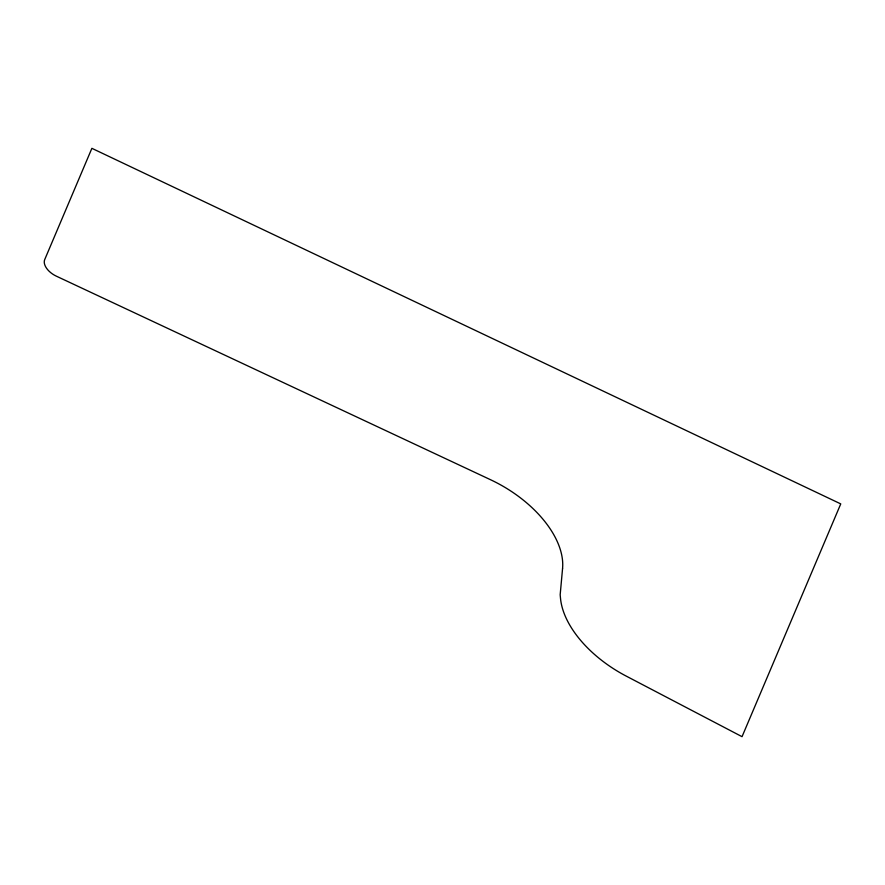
<?xml version="1.0" encoding="UTF-8"?>
<svg xmlns="http://www.w3.org/2000/svg" width="885" height="885" viewBox="0 0 885 885"><rect width="100%" height="100%" fill="white"/><g stroke="black" fill="none" stroke-linecap="round" stroke-linejoin="round"><path stroke-width="1.33" d="M562.572 568.413L560.172 594.786L560.526 598.525A96.045 55.91 30 0 0 626.126 676.052L742.039 736.674L840.75 503.897L91.885 148.326L44.715 259.582A16.007 9.315 30 0 0 56.275 276.131L490.567 479.736A96.045 55.91 30 0 1 562.572 568.413"/></g></svg>
